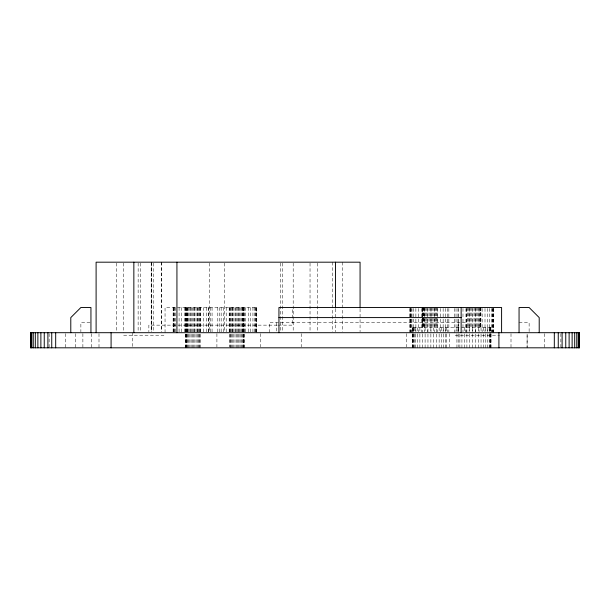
<?xml version="1.0" encoding="UTF-8"?>
<svg xmlns="http://www.w3.org/2000/svg" width="610" height="610" viewBox="0 0 610 610"><rect width="100%" height="100%" fill="white"/><g stroke="black" fill="none" stroke-linecap="round" stroke-linejoin="round"><path stroke-width="0.46" stroke-dasharray="3.05 2.29" d="M90.028 322.629L80.871 322.629L80.871 331.787M519.057 322.629L529.129 322.629L529.129 331.787M277.199 325.145L148.863 325.145L148.863 331.756M278.152 325.145L292.411 325.145L292.411 308.431M123.655 335.218L163.945 335.218M455.113 335.218L499.59 335.218M560.864 333.647L560.864 347.814M544.745 333.647L544.745 347.814M511.005 333.647L511.005 347.814M493.52 308.454L493.52 332.702M493.368 308.454L493.368 331.771M493.124 308.454L493.124 332.702M492.666 308.454L492.666 331.771M492.194 308.454L492.194 332.702M491.439 308.454L491.439 331.771M491.004 333.159L491.004 327.661L412.429 327.661L412.429 333.159M491.004 334.074L491.004 347.814M490.867 327.661L490.867 333.159M490.867 334.074L490.867 347.814M490.661 327.661L490.661 333.159M490.661 334.074L490.661 347.814M490.257 327.661L490.257 333.159M490.257 334.074L490.257 347.814M489.845 327.661L489.845 333.159M489.845 334.074L489.845 347.814M489.723 308.454L489.723 331.771M489.182 327.661L489.182 333.159M489.182 334.074L489.182 347.814M487.68 327.661L487.68 333.159M487.68 334.074L487.68 347.814M487.558 308.454L487.558 331.771M485.789 327.661L485.789 333.159M485.789 334.074L485.789 347.814M485.003 308.454L485.003 331.771M483.555 327.661L483.555 333.159M483.555 334.074L483.555 347.814M482.136 308.454L482.136 331.771M481.046 327.661L481.046 333.159M481.046 334.074L481.046 347.814M480.939 307.516L480.878 327.661M480.787 307.516L480.787 327.661M480.619 307.516L480.619 327.661M480.444 307.516L480.444 327.661M480.154 307.516L480.154 327.661M479.513 307.516L479.513 327.661M479.033 308.454L479.033 331.771M478.697 307.516L478.697 327.661M478.332 327.661L478.332 333.159M478.332 334.074L478.332 347.814M477.744 307.516L477.744 327.661M476.669 307.516L476.669 327.661M475.777 308.454L475.777 331.771M475.503 307.516L475.472 333.159M475.472 334.074L475.472 347.814M474.283 307.516L474.283 327.661M473.032 307.516L473.032 327.661M472.567 327.661L472.567 333.159M472.567 334.074L472.567 347.814M472.445 308.454L472.445 331.771M471.797 307.516L471.797 327.661M470.607 307.516L470.607 327.661M469.677 327.661L469.677 333.159M469.677 334.074L469.677 347.814M469.486 307.516L469.486 327.661M469.151 308.454L469.151 331.771M468.472 307.516L468.472 327.661M467.595 307.516L467.595 327.661M466.879 308.431L466.894 333.159M466.894 334.074L466.894 347.814M466.337 308.431L466.337 327.661M465.994 332.702L465.994 322.629L269.284 322.629L269.284 332.702M465.964 308.454L465.964 331.771M464.286 327.661L464.286 333.159M464.286 334.074L464.286 347.814M462.982 308.454L462.982 331.771M461.922 334.074L461.922 347.814M459.871 334.074L459.871 347.814M458.766 322.629L458.766 332.702M458.255 308.454L458.255 331.771M458.194 327.661L458.194 333.159M458.194 334.074L458.194 346.899M457.942 308.454L457.942 331.771M456.928 327.661L456.928 333.159M456.928 334.074L456.928 347.814M456.028 308.454L456.028 331.771M454.58 308.454L454.58 332.702M449.738 333.647L449.738 346.869M448.846 308.454L448.846 331.771M447.404 308.454L447.404 331.771M446.497 327.661L446.497 333.159M446.497 334.074L446.497 347.814M445.483 308.454L445.483 331.771M445.231 327.661L445.231 333.159M445.231 334.074L445.231 347.814M443.554 327.661L443.554 333.159M443.554 334.074L443.554 347.814M443.142 308.454L443.142 331.771M441.503 327.661L441.503 333.159M441.503 334.074L441.503 347.814M440.443 308.454L440.443 331.771M439.147 327.661L439.147 333.159M439.147 334.074L439.147 347.814M437.462 308.454L437.462 331.771M437.095 307.516L437.095 327.661M436.554 307.516L436.539 333.159M436.539 334.074L436.539 347.814M435.83 307.516L435.83 327.661M434.953 307.516L434.953 327.661M434.282 308.454L434.282 331.771M433.946 307.516L433.946 327.661M433.748 327.661L433.748 333.159M433.748 334.074L433.748 347.814M432.825 307.516L432.825 327.661M431.628 307.516L431.628 327.661M430.98 308.454L430.98 331.771M430.866 327.661L430.866 333.159M430.866 334.074L430.866 347.814M430.393 307.516L430.393 327.661M429.15 307.516L429.15 327.661M427.923 307.516L427.953 333.159M427.953 334.074L427.953 347.814M427.656 308.454L427.656 331.771M426.764 307.516L426.764 327.661M425.688 307.516L425.688 327.661M425.101 327.661L425.101 333.159M425.101 334.074L425.101 347.814M424.728 307.516L424.728 327.661M424.392 308.454L424.392 331.771M423.92 307.516L423.92 327.661M423.271 307.516L423.271 327.661M422.989 307.516L422.989 327.661M422.814 307.516L422.814 327.661M422.638 307.516L422.638 327.661M422.547 327.661L422.547 307.516L422.387 333.159M422.387 334.074L422.387 347.814M421.289 308.454L421.289 331.771M419.878 327.661L419.878 333.159M419.878 334.074L419.878 347.814M418.422 308.454L418.422 331.771M417.644 327.661L417.644 333.159M417.644 334.074L417.644 347.814M415.875 308.454L415.875 331.771M415.753 327.661L415.753 333.159M415.753 334.074L415.753 347.814M414.243 327.661L414.243 333.159M414.243 334.074L414.243 347.814M413.71 308.454L413.71 331.771M413.588 327.661L413.588 333.159M413.588 334.074L413.588 347.814M413.176 327.661L413.176 333.159M413.176 334.074L413.176 347.814M412.772 327.661L412.772 333.159M412.772 334.074L412.772 347.814M412.558 327.661L412.558 333.159M412.558 334.074L412.558 347.814M412.429 334.074L412.429 346.899M411.986 308.454L411.986 332.702M411.232 308.454L411.232 332.702M410.766 308.454L410.766 331.771M410.301 308.454L410.301 332.702M410.065 308.454L410.065 331.771M409.905 308.454L409.905 332.702M406.39 333.647L406.39 346.869M360.068 308.881L360.068 331.748M342.553 262.186L342.553 331.748M335.523 308.881L335.515 331.748M332.481 262.186L332.481 331.748M317.276 263.139L317.276 331.748M310.04 263.139L310.04 332.702M301.218 333.647L301.218 346.869M293.196 263.139L293.196 331.748M282.514 263.139L282.514 331.748M280.501 263.139L280.501 332.702M276.513 322.629L276.513 331.787M260.256 333.647L260.256 346.869M256.741 332.702L256.741 307.516L165.051 307.516L165.051 332.702M256.589 307.516L256.589 332.702M256.345 307.516L256.345 332.702M255.887 307.516L255.887 332.702M255.415 307.516L255.415 332.702M254.66 307.516L254.66 332.702M252.944 307.516L252.944 332.702M250.779 307.516L250.779 332.702M248.224 307.516L248.224 332.702M245.357 307.516L245.357 332.702M244.099 307.516L244.16 347.814M244.008 307.516L244.008 347.814M243.832 307.516L243.832 347.814M243.657 307.516L243.657 346.876M243.375 307.516L243.375 347.814M242.734 307.516L242.734 347.814M242.254 307.516L242.254 332.702M241.918 307.516L241.918 347.814M240.965 307.516L240.965 347.814M239.89 307.516L239.89 347.814M238.99 307.516L238.99 332.702M238.723 307.516L238.723 347.814M237.504 307.516L237.504 347.814M236.253 307.516L236.253 347.814M235.666 307.516L235.666 332.702M235.018 307.516L235.018 347.814M233.821 307.516L233.821 347.814M232.707 307.516L232.707 347.814M232.364 307.516L232.364 332.702M231.693 307.516L231.693 347.814M230.816 307.516L230.816 347.814M230.1 307.516L230.1 347.814M229.551 307.516L229.551 346.876M229.185 307.516L229.185 332.702M226.203 307.516L226.203 332.702M224.411 263.139L224.411 331.748M223.504 307.516L223.504 332.702M221.163 307.516L221.163 332.702M219.242 307.516L219.242 332.702M217.8 307.516L217.8 332.702M216.908 333.647L216.908 346.869M212.066 307.516L212.066 332.702M210.625 307.516L210.625 332.702M209.306 263.139L209.306 331.748M208.704 307.516L208.704 332.702M208.399 307.516L208.399 332.702M206.363 307.516L206.363 331.771M203.664 307.516L203.664 332.702M200.682 307.516L200.682 332.702M200.316 307.516L200.316 347.814M199.775 307.516L199.775 347.814M199.051 307.516L199.051 347.814M198.174 307.516L198.174 347.814M197.503 307.516L197.503 332.702M197.16 307.516L197.16 347.814M196.046 307.516L196.046 347.814M194.849 307.516L194.849 347.814M194.201 307.516L194.201 332.702M193.614 307.516L193.614 347.814M192.363 307.516L192.363 347.814M191.143 307.516L191.143 347.814M190.877 307.516L190.877 332.702M189.977 307.516L189.977 347.814M188.902 307.516L188.902 347.814M187.949 307.516L187.949 347.814M187.613 307.516L187.613 332.702M187.133 307.516L187.133 347.814M186.492 307.516L186.492 347.814M186.21 307.516L186.21 346.876M186.035 307.516L186.035 347.814M185.768 307.516L185.859 347.814M185.714 307.516L185.714 347.814M184.51 307.516L184.51 332.702M181.643 307.516L181.643 332.702M179.088 307.516L179.088 332.702M175.207 307.516L175.207 332.702M174.452 307.516L174.452 332.702M173.98 307.516L173.98 332.702M173.522 307.516L173.522 332.702M173.286 307.516L173.286 332.702M173.126 307.516L173.126 332.702M161.551 262.186L161.551 331.748M161.467 262.186L161.467 331.748M153.217 263.139L153.217 332.702M151.478 262.186L151.478 331.748M151.394 262.186L151.394 331.748M151.204 263.139L151.204 331.748M140.513 263.139L140.513 331.748M138.15 263.139L138.127 331.748M132.515 332.702L132.515 346.869M123.677 263.139L123.677 332.702M116.441 263.139L116.441 331.748M98.995 333.647L98.995 347.814M91.439 333.647L91.439 347.814M82.884 333.647L82.884 347.814M75.327 333.647L75.327 347.814M65.255 333.647L65.255 347.814M49.135 333.647L49.135 347.814M527.116 347.814L527.116 333.647L527.07 347.814"/><path stroke-width="0.91" d="M278.945 317.589L461.137 317.589M579.187 332.702L579.187 347.814M578.265 332.702L578.265 347.814M576.755 332.702L576.755 347.814M574.689 332.702L574.689 347.814M572.127 332.702L572.127 347.814M569.122 332.702L569.122 347.814M565.752 332.702L565.752 347.814M562.1 332.702L562.1 347.814M558.257 332.702L558.257 347.814M554.315 332.702L554.315 347.814M539.209 332.702L539.209 317.589L529.129 307.516L519.057 307.516L519.057 332.702M501.595 332.702L501.595 307.516L278.945 307.516L278.945 332.702M498.911 332.702L498.911 347.814M461.137 307.516L461.137 332.702M360.068 307.928L360.068 262.186L96.105 262.186L96.105 332.702M335.515 262.186L335.515 307.928M176.93 262.186L176.93 332.702M133.849 262.186L133.849 332.702M111.089 332.702L111.089 347.814M90.943 332.702L90.943 307.516L80.871 307.516L70.79 317.589L70.79 332.702M55.685 332.702L55.685 347.814M51.743 332.702L51.743 347.814M47.9 332.702L47.9 347.814M44.248 332.702L44.248 347.814M40.878 332.702L40.878 347.814M37.873 332.702L37.873 347.814M35.311 332.702L35.311 347.814M33.245 332.702L33.245 347.814M31.735 332.702L31.735 347.814M30.813 332.702L30.813 347.814M579.5 332.702L30.5 332.702L30.5 347.814L579.5 347.814L579.5 332.702"/></g></svg>
